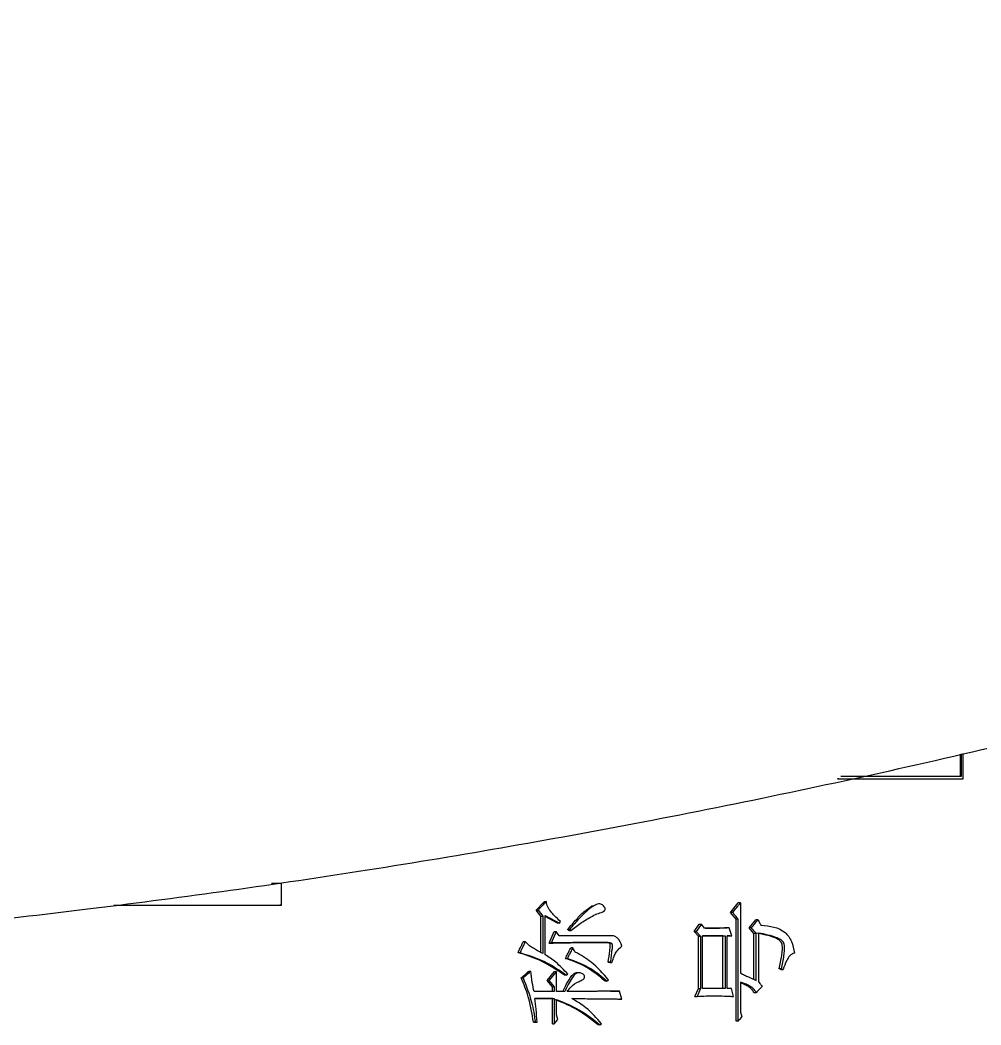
# Model space of a CAD drawing. Header units: millimetres. Extents: x 1953 to 4389, y 564 to 2287.
# Drawn here: x 2958.06 to 2977.74, y 829.41 to 850 of the extents above; entities that cross this region are included whole.
import ezdxf

# ---------------------------------------------------------------- set-up
doc = ezdxf.new("R2010")
doc.units = ezdxf.units.MM

msp = doc.modelspace()

# ---------------------------------------------------------------- linework, layer by layer
at = {"color": 7, "linetype": 'Continuous', "lineweight": 25}
for p, q in [((2977.315, 834.959), (2977.315, 834.502)), ((2977.34, 834.965), (2977.34, 834.502)), ((2977.379, 834.452), (2977.379, 834.975)), ((2974.806, 834.452), (2977.354, 834.452)), ((2974.83, 834.452), (2974.806, 834.452)), ((2977.34, 834.502), (2977.315, 834.502)), ((2977.354, 834.452), (2977.379, 834.452)), ((2963.409, 832.312), (2963.205, 832.312)), ((2963.409, 831.864), (2963.409, 832.312)), ((2963.409, 831.864), (2963.377, 831.864)), ((2968.628, 831.76), (2968.667, 831.76)), ((2968.727, 831.641), (2968.628, 831.76)), ((2968.667, 831.76), (2968.766, 831.641)), ((2968.799, 831.944), (2968.838, 831.944)), ((2969.803, 831.847), (2969.762, 831.847)), ((2972.611, 831.716), (2972.769, 831.911)), ((2972.813, 831.911), (2972.769, 831.911)), ((2972.813, 831.911), (2972.813, 830.472)), ((2968.727, 831.641), (2968.766, 831.641)), ((2968.727, 830.895), (2968.727, 831.641)), ((2968.766, 831.641), (2968.766, 830.873)), ((2968.811, 831.652), (2969.108, 831.5)), ((2968.811, 830.851), (2968.811, 831.652)), ((2969.068, 831.5), (2968.811, 831.631)), ((2972.656, 831.716), (2972.611, 831.716)), ((2972.725, 831.576), (2972.611, 831.716)), ((2972.77, 831.576), (2972.725, 831.576)), ((2972.725, 829.488), (2972.725, 831.576)), ((2972.77, 829.488), (2972.77, 831.576)), ((2972.996, 831.403), (2973.127, 831.565)), ((2973.172, 831.565), (2973.127, 831.565)), ((2969.108, 831.5), (2969.068, 831.5)), ((2969.108, 831.5), (2969.126, 831.533)), ((2969.315, 831.37), (2969.274, 831.37)), ((2969.301, 831.349), (2969.341, 831.349)), ((2971.865, 831.327), (2971.97, 831.478)), ((2972.014, 831.478), (2971.908, 831.327)), ((2971.97, 831.478), (2972.014, 831.478)), ((2972.075, 831.392), (2972.014, 831.478)), ((2972.585, 831.403), (2972.541, 831.403)), ((2972.638, 831.24), (2972.585, 831.403)), ((2973.041, 831.403), (2972.996, 831.403)), ((2973.092, 831.284), (2972.996, 831.403)), ((2968.898, 831.089), (2968.996, 831.327)), ((2969.036, 831.327), (2968.937, 831.089)), ((2968.996, 831.327), (2969.036, 831.327)), ((2969.099, 831.24), (2969.036, 831.327)), ((2970.164, 831.24), (2969.099, 831.24)), ((2971.865, 831.327), (2971.908, 831.327)), ((2971.953, 831.23), (2971.865, 831.327)), ((2971.908, 831.327), (2971.996, 831.23)), ((2971.953, 831.23), (2971.996, 831.23)), ((2971.953, 830.159), (2971.953, 831.23)), ((2971.996, 831.23), (2971.996, 830.159)), ((2972.04, 830.159), (2972.04, 831.24)), ((2972.04, 831.24), (2972.498, 831.24)), ((2972.453, 831.24), (2972.04, 831.24)), ((2972.453, 831.24), (2972.498, 831.24)), ((2972.453, 830.159), (2972.453, 831.24)), ((2972.498, 831.24), (2972.498, 830.159)), ((2972.541, 830.159), (2972.541, 831.24)), ((2972.541, 831.24), (2972.638, 831.24)), ((2972.594, 831.24), (2972.541, 831.24)), ((2972.594, 831.24), (2972.638, 831.24)), ((2973.137, 831.284), (2973.092, 831.284)), ((2973.092, 830.342), (2973.092, 831.284)), ((2973.137, 830.321), (2973.137, 831.284)), ((2973.181, 831.295), (2973.181, 830.299)), ((2968.898, 831.089), (2968.937, 831.089)), ((2969.377, 830.992), (2969.337, 830.992)), ((2970.079, 831.1), (2970.12, 831.1)), ((2968.259, 830.894), (2968.298, 830.894)), ((2969.23, 830.775), (2969.27, 830.775)), ((2968.484, 830.516), (2968.523, 830.516)), ((2970.146, 830.7), (2970.105, 830.7)), ((2970.105, 830.7), (2970.141, 830.689)), ((2970.146, 830.7), (2970.182, 830.689)), ((2973.652, 830.559), (2973.606, 830.559)), ((2973.641, 830.548), (2973.606, 830.559)), ((2973.641, 830.548), (2973.687, 830.548)), ((2973.652, 830.559), (2973.687, 830.548)), ((2968.322, 830.375), (2968.361, 830.375)), ((2968.853, 830.321), (2969.005, 830.505)), ((2968.853, 830.321), (2968.892, 830.321)), ((2968.961, 830.191), (2968.853, 830.321)), ((2969.045, 830.505), (2968.892, 830.321)), ((2968.892, 830.321), (2969, 830.191)), ((2969.005, 830.505), (2969.045, 830.505)), ((2969.045, 830.094), (2969.045, 830.505)), ((2969.252, 830.429), (2969.212, 830.429)), ((2969.493, 830.48), (2969.452, 830.48)), ((2970.084, 830.31), (2970.043, 830.31)), ((2968.961, 830.191), (2969, 830.191)), ((2968.961, 830.094), (2968.961, 830.191)), ((2969, 830.191), (2969, 830.094)), ((2970.154, 830.103), (2970.292, 830.105)), ((2970.292, 830.105), (2970.334, 830.105)), ((2970.387, 829.942), (2970.334, 830.105)), ((2971.882, 829.997), (2971.953, 830.159)), ((2971.996, 830.159), (2971.926, 829.997)), ((2971.953, 830.159), (2971.996, 830.159)), ((2972.498, 830.159), (2972.04, 830.159)), ((2972.629, 830.159), (2972.541, 830.159)), ((2972.673, 829.997), (2972.629, 830.159)), ((2972.813, 830.289), (2972.813, 829.672)), ((2969, 830.094), (2968.586, 830.094)), ((2968.604, 829.953), (2969, 829.953)), ((2968.961, 829.953), (2968.604, 829.953)), ((2968.961, 829.953), (2969, 829.953)), ((2968.961, 829.434), (2968.961, 829.953)), ((2969, 829.953), (2969, 829.434)), ((2969.216, 830.094), (2969.045, 830.094)), ((2969.045, 829.618), (2969.045, 829.932)), ((2970.387, 829.942), (2970.346, 829.942)), ((2971.882, 829.997), (2971.926, 829.997)), ((2972.629, 829.997), (2972.673, 829.997)), ((2973.137, 830.072), (2973.092, 830.072)), ((2969, 829.434), (2969.072, 829.521)), ((2969.072, 829.521), (2969.045, 829.618)), ((2972.77, 829.488), (2972.725, 829.488)), ((2972.813, 829.672), (2972.84, 829.575)), ((2968.613, 829.466), (2968.574, 829.466)), ((2968.574, 829.466), (2968.61, 829.466)), ((2968.61, 829.466), (2968.649, 829.466)), ((2968.613, 829.466), (2968.649, 829.466)), ((2968.961, 829.434), (2969, 829.434)), ((2969.941, 829.412), (2969.9, 829.412))]:
    msp.add_line(p, q, dxfattribs=at)
at = {"color": 7, "linetype": 'Continuous', "lineweight": 25, "flags": 128}
for points in [[(2969.301, 831.349), (2969.294, 831.354), (2969.288, 831.36), (2969.274, 831.37)], [(2969.315, 831.37), (2969.328, 831.359), (2969.341, 831.349)], [(2970.141, 830.689), (2970.158, 830.689), (2970.17, 830.689), (2970.182, 830.689)], [(2969.252, 830.429), (2969.258, 830.435), (2969.269, 830.443), (2969.279, 830.451)], [(2970.084, 830.31), (2970.091, 830.316), (2970.101, 830.324), (2970.111, 830.332)], [(2969.941, 829.412), (2969.954, 829.423), (2969.968, 829.434)]]:
    msp.add_lwpolyline(points, dxfattribs=at)
at = {"color": 7, "linetype": 'Continuous', "lineweight": 25}
for points, knots in [([(2938.32, 830.528), (2940.88, 830.553), (2944.46, 830.588), (2949.73, 830.867), (2954.194, 831.202), (2959.51, 831.768), (2965.079, 832.541), (2970.892, 833.551), (2976.864, 834.807), (2982.94, 836.318), (2989.078, 838.088), (2995.243, 840.123), (3001.406, 842.422), (3007.543, 844.987), (3013.631, 847.818), (3019.651, 850.911), (3025.584, 854.266), (3031.413, 857.878), (3037.123, 861.744), (3042.698, 865.858), (3048.125, 870.215), (3053.391, 874.809), (3058.482, 879.634), (3063.387, 884.682), (3068.094, 889.944), (3072.592, 895.414), (3076.87, 901.083), (3080.919, 906.94), (3084.729, 912.977), (3088.29, 919.182), (3091.595, 925.547), (3094.636, 932.06), (3097.405, 938.709), (3099.896, 945.483), (3102.101, 952.371), (3104.016, 959.36), (3105.634, 966.437), (3106.952, 973.591), (3107.965, 980.808), (3108.67, 988.075), (3109.062, 995.379), (3109.141, 1002.707), (3108.904, 1010.045), (3108.35, 1017.38), (3107.478, 1024.698), (3106.288, 1031.985), (3104.78, 1039.227), (3102.954, 1046.412), (3100.814, 1053.525), (3098.36, 1060.552), (3095.595, 1067.481), (3092.523, 1074.297), (3089.146, 1080.988), (3085.468, 1087.54), (3081.494, 1093.94), (3077.229, 1100.175), (3072.678, 1106.233), (3067.846, 1112.101), (3062.739, 1117.768), (3057.362, 1123.22), (3051.916, 1128.268), (3046.442, 1132.92), (3040.984, 1137.19), (3035.359, 1141.232), (3029.578, 1145.04), (3023.65, 1148.609), (3017.588, 1151.931), (3011.402, 1155.001), (3005.105, 1157.814), (2998.712, 1160.366), (2992.237, 1162.652), (2985.699, 1164.669), (2979.124, 1166.411), (2972.551, 1167.876), (2966.057, 1169.057), (2959.768, 1169.955), (2954.244, 1170.538), (2949.361, 1170.906), (2944.537, 1171.145), (2938.563, 1171.262), (2933.046, 1171.152), (2927.777, 1170.88), (2923.312, 1170.543), (2917.996, 1169.978), (2912.427, 1169.204), (2906.614, 1168.194), (2900.643, 1166.938), (2894.567, 1165.428), (2888.429, 1163.657), (2882.263, 1161.623), (2876.1, 1159.323), (2869.963, 1156.758), (2863.875, 1153.928), (2857.855, 1150.834), (2851.923, 1147.479), (2846.093, 1143.867), (2840.384, 1140.002), (2834.808, 1135.888), (2829.381, 1131.53), (2824.115, 1126.936), (2819.024, 1122.112), (2814.119, 1117.064), (2809.412, 1111.801), (2804.914, 1106.331), (2800.636, 1100.663), (2796.587, 1094.806), (2792.778, 1088.769), (2789.216, 1082.563), (2785.911, 1076.198), (2782.869, 1069.686), (2780.107, 1063.035), (2777.77, 1056.753), (2776.491, 1052.648), (2775.928, 1050.839)], [0, 0, 0, 0, 0.010207, 0.014274, 0.021037, 0.028056, 0.035587, 0.043451, 0.051578, 0.059911, 0.06841, 0.077044, 0.085791, 0.094634, 0.103558, 0.112554, 0.121612, 0.130726, 0.13989, 0.149098, 0.158347, 0.167633, 0.176954, 0.186306, 0.195688, 0.205098, 0.214535, 0.223996, 0.233481, 0.242989, 0.252518, 0.262068, 0.271639, 0.281229, 0.290838, 0.300466, 0.310113, 0.319778, 0.329461, 0.339162, 0.348881, 0.358618, 0.368373, 0.378146, 0.387938, 0.397748, 0.407578, 0.417427, 0.427296, 0.437185, 0.447097, 0.457031, 0.466988, 0.47697, 0.486979, 0.497016, 0.507082, 0.517181, 0.527315, 0.537488, 0.547704, 0.556915, 0.566123, 0.575327, 0.584526, 0.593719, 0.602905, 0.612082, 0.621247, 0.630396, 0.639524, 0.64862, 0.657668, 0.666638, 0.675463, 0.683979, 0.691963, 0.697606, 0.703501, 0.71122, 0.721427, 0.725494, 0.732257, 0.739276, 0.746807, 0.754671, 0.762798, 0.771131, 0.77963, 0.788264, 0.797011, 0.805853, 0.814778, 0.823774, 0.832832, 0.841946, 0.85111, 0.860318, 0.869567, 0.878853, 0.888174, 0.897526, 0.906908, 0.916318, 0.925755, 0.935216, 0.944701, 0.954208, 0.963738, 0.973288, 0.982858, 0.992449, 1, 1, 1, 1]), ([(2974.83, 834.452), (2975.087, 834.452), (2975.602, 834.452), (2976.452, 834.452), (2977.042, 834.452), (2977.379, 834.452)], [0, 0, 0, 0, 0.300085, 0.60017, 1, 1, 1, 1]), ([(2977.34, 834.502), (2977.087, 834.502), (2976.582, 834.502), (2975.759, 834.502), (2975.186, 834.502), (2974.87, 834.502)], [0, 0, 0, 0, 0.309667, 0.619333, 1, 1, 1, 1]), ([(2977.315, 834.502), (2977.111, 834.502), (2976.703, 834.502), (2975.89, 834.502), (2975.276, 834.502), (2974.87, 834.502)], [0, 0, 0, 0, 0.252458, 0.504916, 1, 1, 1, 1]), ([(2959.974, 831.864), (2960.298, 831.864), (2961.452, 831.864), (2962.591, 831.864), (2963.409, 831.864)], [0, 0, 0, 0, 0.280701, 1, 1, 1, 1]), ([(2959.974, 831.864), (2960.289, 831.864), (2961.432, 831.864), (2962.56, 831.864), (2963.377, 831.864)], [0, 0, 0, 0, 0.2755349, 1, 1, 1, 1]), ([(2968.628, 831.76), (2968.65, 831.783), (2968.69, 831.826), (2968.747, 831.887), (2968.781, 831.925), (2968.799, 831.944)], [0, 0, 0, 0, 0.386356, 0.693178, 1, 1, 1, 1]), ([(2968.838, 831.944), (2968.816, 831.92), (2968.777, 831.877), (2968.72, 831.816), (2968.685, 831.779), (2968.667, 831.76)], [0, 0, 0, 0, 0.386102, 0.693051, 1, 1, 1, 1]), ([(2969.126, 831.533), (2969.085, 831.571), (2969.017, 831.635), (2968.93, 831.732), (2968.858, 831.825), (2968.845, 831.904), (2968.838, 831.944)], [0, 0, 0, 0, 0.335019, 0.553277, 0.774167, 1, 1, 1, 1]), ([(2969.274, 831.37), (2969.334, 831.438), (2969.444, 831.564), (2969.6, 831.735), (2969.713, 831.811), (2969.764, 831.845)], [0, 0, 0, 0, 0.394472, 0.728822, 1, 1, 1, 1]), ([(2969.341, 831.349), (2969.412, 831.403), (2969.554, 831.512), (2969.744, 831.625), (2969.901, 831.702), (2969.994, 831.722), (2970.035, 831.759), (2970.043, 831.773), (2970.044, 831.789), (2970.039, 831.81), (2970.022, 831.841), (2969.992, 831.87), (2969.951, 831.891), (2969.904, 831.894), (2969.798, 831.854), (2969.652, 831.742), (2969.483, 831.563), (2969.371, 831.437), (2969.316, 831.372), (2969.315, 831.37)], [0, 0, 0, 0, 0.146382, 0.292955, 0.366204, 0.439427, 0.447746, 0.45616, 0.463429, 0.472823, 0.489455, 0.518149, 0.540935, 0.563855, 0.597101, 0.728178, 0.861562, 0.99717, 1, 1, 1, 1]), ([(2972.656, 831.716), (2972.676, 831.741), (2972.712, 831.786), (2972.765, 831.851), (2972.797, 831.891), (2972.813, 831.911)], [0, 0, 0, 0, 0.384573, 0.692287, 1, 1, 1, 1]), ([(2972.77, 831.576), (2972.759, 831.588), (2972.739, 831.613), (2972.701, 831.66), (2972.673, 831.695), (2972.656, 831.716)], [0, 0, 0, 0, 0.266245, 0.532491, 1, 1, 1, 1]), ([(2973.041, 831.403), (2973.063, 831.43), (2973.107, 831.484), (2973.15, 831.538), (2973.172, 831.565)], [0, 0, 0, 0, 0.499999, 1, 1, 1, 1]), ([(2973.172, 831.565), (2973.18, 831.551), (2973.194, 831.526), (2973.215, 831.49), (2973.227, 831.468), (2973.233, 831.457)], [0, 0, 0, 0, 0.39043, 0.695215, 1, 1, 1, 1]), ([(2972.585, 831.403), (2972.581, 831.403), (2972.573, 831.402), (2972.56, 831.401), (2972.548, 831.401), (2972.535, 831.4), (2972.522, 831.399), (2972.51, 831.399), (2972.499, 831.398), (2972.489, 831.398), (2972.478, 831.397), (2972.466, 831.397), (2972.449, 831.396), (2972.432, 831.396), (2972.415, 831.395), (2972.403, 831.395), (2972.386, 831.394), (2972.369, 831.394), (2972.352, 831.393), (2972.34, 831.393), (2972.323, 831.393), (2972.306, 831.393), (2972.289, 831.392), (2972.272, 831.392), (2972.256, 831.392), (2972.239, 831.392), (2972.226, 831.392), (2972.213, 831.392), (2972.201, 831.392), (2972.19, 831.392), (2972.182, 831.392), (2972.173, 831.392), (2972.165, 831.392), (2972.157, 831.392), (2972.15, 831.392), (2972.144, 831.392), (2972.136, 831.392), (2972.127, 831.392), (2972.119, 831.392), (2972.11, 831.392), (2972.102, 831.392), (2972.093, 831.392), (2972.085, 831.392), (2972.079, 831.392), (2972.075, 831.392)], [0, 0, 0, 0, 0.024742, 0.049483, 0.074225, 0.098967, 0.123709, 0.14845, 0.173192, 0.185563, 0.210305, 0.235047, 0.259788, 0.309272, 0.334014, 0.358756, 0.383497, 0.432981, 0.457723, 0.482464, 0.507206, 0.55669, 0.581432, 0.606173, 0.655657, 0.680399, 0.70514, 0.729882, 0.754624, 0.779366, 0.791736, 0.804107, 0.828849, 0.84122, 0.853591, 0.865962, 0.878333, 0.903074, 0.915445, 0.927816, 0.952558, 0.964929, 0.9773, 1, 1, 1, 1]), ([(2972.091, 831.392), (2972.105, 831.392), (2972.187, 831.392), (2972.337, 831.393), (2972.473, 831.4), (2972.541, 831.403)], [0, 0, 0, 0, 0.093797, 0.546774, 1, 1, 1, 1]), ([(2973.137, 831.284), (2973.127, 831.296), (2973.106, 831.322), (2973.074, 831.362), (2973.052, 831.389), (2973.041, 831.403)], [0, 0, 0, 0, 0.314653, 0.657326, 1, 1, 1, 1]), ([(2973.233, 831.457), (2973.414, 831.439), (2973.669, 831.413), (2973.879, 831.124), (2973.907, 830.965), (2973.921, 830.884)], [0, 0, 0, 0, 0.544628, 0.767125, 1, 1, 1, 1]), ([(2970.387, 831.024), (2970.363, 831.088), (2970.329, 831.176), (2970.233, 831.237), (2970.187, 831.239), (2970.164, 831.24)], [0, 0, 0, 0, 0.574092, 0.788689, 1, 1, 1, 1]), ([(2973.606, 830.559), (2973.627, 830.65), (2973.656, 830.778), (2973.675, 830.948), (2973.677, 831.043), (2973.653, 831.108), (2973.606, 831.157), (2973.435, 831.238), (2973.267, 831.27), (2973.136, 831.295)], [0, 0, 0, 0, 0.238634, 0.338047, 0.438194, 0.475532, 0.512995, 0.619423, 1, 1, 1, 1]), ([(2973.652, 830.559), (2973.672, 830.65), (2973.702, 830.778), (2973.72, 830.948), (2973.723, 831.043), (2973.699, 831.108), (2973.652, 831.157), (2973.48, 831.238), (2973.312, 831.27), (2973.181, 831.295)], [0, 0, 0, 0, 0.238484, 0.337767, 0.43778, 0.475122, 0.512592, 0.618725, 1, 1, 1, 1]), ([(2968.259, 830.894), (2968.273, 830.924), (2968.298, 830.977), (2968.334, 831.053), (2968.356, 831.099), (2968.367, 831.121)], [0, 0, 0, 0, 0.394967, 0.69748, 1, 1, 1, 1]), ([(2968.406, 831.121), (2968.392, 831.092), (2968.367, 831.039), (2968.331, 830.963), (2968.309, 830.917), (2968.298, 830.894)], [0, 0, 0, 0, 0.394861, 0.69743, 1, 1, 1, 1]), ([(2968.367, 831.121), (2968.37, 831.121), (2968.377, 831.121), (2968.39, 831.121), (2968.4, 831.121), (2968.406, 831.121)], [0, 0, 0, 0, 0.2525, 0.505, 1, 1, 1, 1]), ([(2968.766, 830.873), (2968.723, 830.896), (2968.652, 830.935), (2968.555, 830.994), (2968.472, 831.046), (2968.428, 831.096), (2968.406, 831.121)], [0, 0, 0, 0, 0.337761, 0.556951, 0.777135, 1, 1, 1, 1]), ([(2970.079, 831.1), (2969.94, 831.1), (2969.708, 831.099), (2969.314, 831.098), (2969.058, 831.093), (2968.898, 831.089)], [0, 0, 0, 0, 0.351751, 0.593192, 1, 1, 1, 1]), ([(2968.937, 831.089), (2968.944, 831.089), (2968.959, 831.09), (2968.98, 831.09), (2969.001, 831.091), (2969.023, 831.091), (2969.044, 831.092), (2969.062, 831.092), (2969.079, 831.092), (2969.097, 831.093), (2969.118, 831.093), (2969.147, 831.094), (2969.182, 831.095), (2969.225, 831.095), (2969.26, 831.096), (2969.296, 831.097), (2969.331, 831.097), (2969.374, 831.098), (2969.409, 831.098), (2969.445, 831.098), (2969.48, 831.098), (2969.523, 831.099), (2969.558, 831.099), (2969.594, 831.099), (2969.629, 831.099), (2969.686, 831.099), (2969.756, 831.1), (2969.82, 831.1), (2969.859, 831.1), (2969.876, 831.1), (2969.894, 831.1), (2969.912, 831.1), (2969.929, 831.1), (2969.947, 831.1), (2969.968, 831.1), (2969.986, 831.1), (2969.998, 831.1), (2970.007, 831.1), (2970.016, 831.1), (2970.025, 831.1), (2970.034, 831.1), (2970.042, 831.1), (2970.053, 831.1), (2970.062, 831.1), (2970.071, 831.1), (2970.08, 831.1), (2970.09, 831.1), (2970.099, 831.1), (2970.109, 831.1), (2970.115, 831.1), (2970.12, 831.1)], [0, 0, 0, 0, 0.0179705, 0.035941, 0.0539114, 0.0718819, 0.0898524, 0.1078229, 0.1168081, 0.1347786, 0.152749, 0.1707195, 0.2066605, 0.2426014, 0.2785424, 0.2965129, 0.3324539, 0.3683948, 0.4043358, 0.4223063, 0.4582472, 0.4941882, 0.5301291, 0.5480996, 0.5840406, 0.6199815, 0.6918635, 0.7637454, 0.7817158, 0.7907011, 0.8086716, 0.826642, 0.8356273, 0.8535978, 0.8715682, 0.8895387, 0.8985239, 0.9030166, 0.9120018, 0.920987, 0.9254797, 0.9344649, 0.9434501, 0.9524354, 0.956928, 0.9659132, 0.9748985, 0.9838837, 0.9883763, 1, 1, 1, 1]), ([(2969.23, 830.775), (2969.244, 830.805), (2969.27, 830.856), (2969.305, 830.928), (2969.327, 830.97), (2969.337, 830.992)], [0, 0, 0, 0, 0.410293, 0.705146, 1, 1, 1, 1]), ([(2969.377, 830.992), (2969.363, 830.962), (2969.337, 830.911), (2969.301, 830.839), (2969.28, 830.797), (2969.27, 830.775)], [0, 0, 0, 0, 0.410172, 0.705086, 1, 1, 1, 1]), ([(2969.431, 830.905), (2969.422, 830.92), (2969.404, 830.948), (2969.386, 830.977), (2969.377, 830.992)], [0, 0, 0, 0, 0.499999, 1, 1, 1, 1]), ([(2970.105, 830.7), (2970.117, 830.777), (2970.131, 830.871), (2970.142, 830.979), (2970.146, 831.02), (2970.146, 831.05), (2970.141, 831.071), (2970.133, 831.083), (2970.12, 831.093), (2970.102, 831.099), (2970.086, 831.099), (2970.079, 831.1)], [0, 0, 0, 0, 0.518554, 0.63647, 0.716192, 0.79519, 0.830159, 0.859959, 0.88982, 0.943206, 1, 1, 1, 1]), ([(2970.12, 831.1), (2970.131, 831.099), (2970.148, 831.098), (2970.167, 831.09), (2970.177, 831.08), (2970.184, 831.066), (2970.191, 831.021), (2970.178, 830.939), (2970.165, 830.823), (2970.153, 830.741), (2970.146, 830.7)], [0, 0, 0, 0, 0.083125, 0.11875, 0.147804, 0.176837, 0.225893, 0.446677, 0.723242, 1, 1, 1, 1]), ([(2970.182, 830.689), (2970.196, 830.734), (2970.219, 830.808), (2970.266, 830.904), (2970.322, 830.971), (2970.366, 831.007), (2970.387, 831.024)], [0, 0, 0, 0, 0.347242, 0.568885, 0.786213, 1, 1, 1, 1]), ([(2969.212, 830.429), (2969.043, 830.541), (2968.744, 830.74), (2968.407, 830.847), (2968.259, 830.894)], [0, 0, 0, 0, 0.562345, 1, 1, 1, 1]), ([(2968.298, 830.894), (2968.487, 830.835), (2968.826, 830.728), (2969.121, 830.521), (2969.252, 830.429)], [0, 0, 0, 0, 0.556899, 1, 1, 1, 1]), ([(2969.279, 830.451), (2969.199, 830.537), (2969.057, 830.69), (2968.886, 830.802), (2968.811, 830.851)], [0, 0, 0, 0, 0.563218, 1, 1, 1, 1]), ([(2970.043, 830.31), (2969.902, 830.424), (2969.654, 830.626), (2969.358, 830.73), (2969.23, 830.775)], [0, 0, 0, 0, 0.564, 1, 1, 1, 1]), ([(2969.27, 830.775), (2969.433, 830.715), (2969.728, 830.607), (2969.975, 830.402), (2970.084, 830.31)], [0, 0, 0, 0, 0.555457, 1, 1, 1, 1]), ([(2970.111, 830.332), (2969.999, 830.462), (2969.8, 830.694), (2969.543, 830.841), (2969.431, 830.905)], [0, 0, 0, 0, 0.564262, 1, 1, 1, 1]), ([(2973.921, 830.884), (2973.888, 830.868), (2973.821, 830.836), (2973.746, 830.708), (2973.709, 830.609), (2973.687, 830.548)], [0, 0, 0, 0, 0.267599, 0.548584, 1, 1, 1, 1]), ([(2968.322, 830.375), (2968.346, 830.396), (2968.385, 830.43), (2968.439, 830.477), (2968.469, 830.503), (2968.484, 830.516)], [0, 0, 0, 0, 0.448155, 0.724078, 1, 1, 1, 1]), ([(2968.523, 830.516), (2968.499, 830.495), (2968.46, 830.461), (2968.406, 830.414), (2968.376, 830.388), (2968.361, 830.375)], [0, 0, 0, 0, 0.4477993, 0.7238996, 1, 1, 1, 1]), ([(2968.586, 830.094), (2968.573, 830.156), (2968.544, 830.296), (2968.531, 830.438), (2968.523, 830.516)], [0, 0, 0, 0, 0.449849, 1, 1, 1, 1]), ([(2968.574, 829.466), (2968.546, 829.643), (2968.495, 829.958), (2968.375, 830.248), (2968.322, 830.375)], [0, 0, 0, 0, 0.5629725, 1, 1, 1, 1]), ([(2968.361, 830.375), (2968.425, 830.212), (2968.541, 829.919), (2968.591, 829.605), (2968.613, 829.466)], [0, 0, 0, 0, 0.557097, 1, 1, 1, 1]), ([(2969.176, 830.094), (2969.193, 830.131), (2969.238, 830.231), (2969.309, 830.355), (2969.381, 830.448), (2969.427, 830.477), (2969.447, 830.478), (2969.452, 830.479)], [0, 0, 0, 0, 0.2482125, 0.6639292, 0.8733088, 0.9668755, 1, 1, 1, 1]), ([(2969.261, 830.094), (2969.286, 830.125), (2969.354, 830.212), (2969.471, 830.295), (2969.57, 830.33), (2969.605, 830.356), (2969.616, 830.372), (2969.621, 830.39), (2969.621, 830.41), (2969.615, 830.43), (2969.6, 830.449), (2969.567, 830.469), (2969.524, 830.483), (2969.476, 830.48), (2969.433, 830.456), (2969.333, 830.35), (2969.271, 830.215), (2969.22, 830.104), (2969.216, 830.094)], [0, 0, 0, 0, 0.104817, 0.288489, 0.371154, 0.389962, 0.405383, 0.420813, 0.436756, 0.454227, 0.471615, 0.498268, 0.557765, 0.592477, 0.62706, 0.687172, 0.972715, 1, 1, 1, 1]), ([(2972.813, 830.472), (2972.841, 830.459), (2972.897, 830.434), (2973.005, 830.383), (2973.085, 830.346), (2973.137, 830.321)], [0, 0, 0, 0, 0.257226, 0.514452, 1, 1, 1, 1]), ([(2970.334, 830.105), (2970.216, 830.103), (2970.069, 830.102), (2969.892, 830.1), (2969.818, 830.1), (2969.745, 830.099), (2969.686, 830.098), (2969.612, 830.097), (2969.553, 830.097), (2969.493, 830.096), (2969.449, 830.096), (2969.412, 830.095), (2969.375, 830.095), (2969.346, 830.095), (2969.316, 830.094), (2969.29, 830.094), (2969.272, 830.094), (2969.261, 830.094)], [0, 0, 0, 0, 0.329938, 0.412422, 0.494907, 0.536149, 0.618633, 0.659875, 0.74236, 0.783602, 0.824844, 0.866086, 0.886707, 0.927949, 0.94857, 0.969192, 1, 1, 1, 1]), ([(2973.137, 830.072), (2973.125, 830.094), (2973.101, 830.137), (2973.042, 830.187), (2972.972, 830.227), (2972.894, 830.261), (2972.84, 830.279), (2972.813, 830.289)], [0, 0, 0, 0, 0.176065, 0.348002, 0.566634, 0.783694, 1, 1, 1, 1]), ([(2973.092, 830.072), (2973.08, 830.094), (2973.056, 830.137), (2972.997, 830.187), (2972.927, 830.226), (2972.863, 830.255), (2972.825, 830.268), (2972.813, 830.273)], [0, 0, 0, 0, 0.200458, 0.396149, 0.644927, 0.891891, 1, 1, 1, 1]), ([(2973.259, 830.202), (2973.249, 830.19), (2973.227, 830.167), (2973.186, 830.124), (2973.156, 830.092), (2973.137, 830.072)], [0, 0, 0, 0, 0.267463, 0.534927, 1, 1, 1, 1]), ([(2973.181, 830.299), (2973.191, 830.287), (2973.209, 830.264), (2973.235, 830.232), (2973.251, 830.212), (2973.259, 830.202)], [0, 0, 0, 0, 0.384577, 0.692288, 1, 1, 1, 1]), ([(2968.649, 829.466), (2968.642, 829.557), (2968.63, 829.719), (2968.612, 829.881), (2968.604, 829.953)], [0, 0, 0, 0, 0.555754, 1, 1, 1, 1]), ([(2969.9, 829.412), (2969.744, 829.535), (2969.467, 829.752), (2969.146, 829.877), (2969.005, 829.932)], [0, 0, 0, 0, 0.563345, 1, 1, 1, 1]), ([(2969.045, 829.932), (2969.224, 829.86), (2969.545, 829.731), (2969.819, 829.51), (2969.941, 829.412)], [0, 0, 0, 0, 0.55626, 1, 1, 1, 1]), ([(2969.359, 829.953), (2969.464, 829.952), (2969.583, 829.951), (2969.727, 829.949), (2969.792, 829.949), (2969.871, 829.948), (2969.95, 829.947), (2970.028, 829.946), (2970.107, 829.945), (2970.172, 829.945), (2970.218, 829.944), (2970.25, 829.944), (2970.283, 829.943), (2970.316, 829.943), (2970.342, 829.943), (2970.364, 829.943), (2970.379, 829.942), (2970.387, 829.942)], [0, 0, 0, 0, 0.305862, 0.344095, 0.42056, 0.497026, 0.573491, 0.649956, 0.726422, 0.802887, 0.84112, 0.860236, 0.898469, 0.936701, 0.955818, 0.974934, 1, 1, 1, 1]), ([(2969.968, 829.434), (2969.867, 829.551), (2969.688, 829.758), (2969.459, 829.894), (2969.359, 829.953)], [0, 0, 0, 0, 0.56439, 1, 1, 1, 1]), ([(2971.926, 829.997), (2971.989, 830), (2972.114, 830.006), (2972.364, 830.01), (2972.55, 830.002), (2972.673, 829.997)], [0, 0, 0, 0, 0.252085, 0.504198, 1, 1, 1, 1]), ([(2972.84, 829.575), (2972.83, 829.562), (2972.813, 829.542), (2972.79, 829.513), (2972.776, 829.496), (2972.77, 829.488)], [0, 0, 0, 0, 0.42836, 0.71418, 1, 1, 1, 1])]:
    msp.add_open_spline(points, degree=3, knots=knots, dxfattribs=at)

doc.saveas('drawing.dxf')
